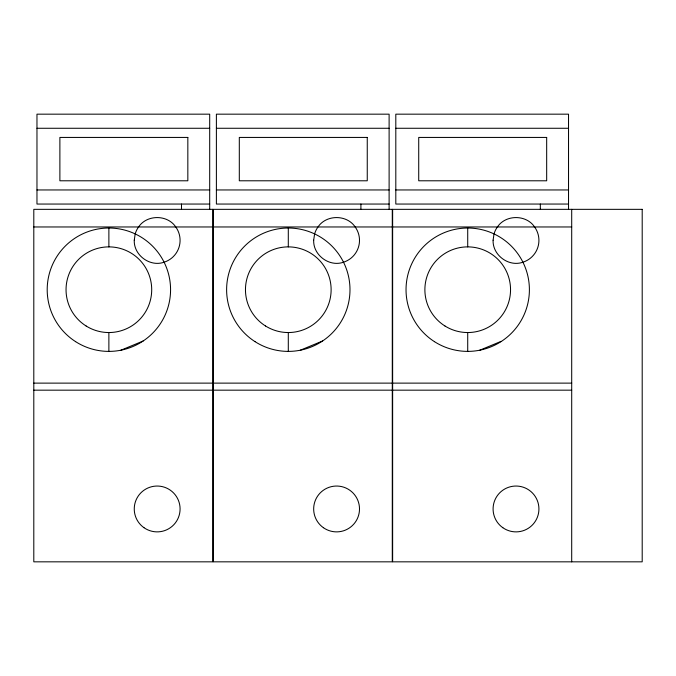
<?xml version="1.0" encoding="UTF-8"?>
<svg xmlns="http://www.w3.org/2000/svg" width="676" height="676" viewBox="0 0 676 676"><rect width="100%" height="100%" fill="white"/><g stroke="black" fill="none" stroke-linecap="round" stroke-linejoin="round"><path stroke-width="1.01" d="M120.911 350.21L143.151 341M300.33 350.21L322.57 341M479.749 350.21L501.017 341.397M36.969 128.271L209.695 128.271M216.388 128.271L389.114 128.271M395.806 128.271L568.533 128.271M36.969 189.956L209.695 189.956M216.388 189.956L389.114 189.956M395.806 189.956L568.533 189.956M209.695 204.051L36.969 204.051L36.969 114.168L209.695 114.168L209.695 209.34M389.114 204.051L216.388 204.051L216.388 114.168L389.114 114.168L389.114 209.34M568.533 204.051L395.806 204.051L395.806 114.168L568.533 114.168L568.533 209.34M33.8 226.967L212.864 226.967M213.219 226.967L392.283 226.967M392.638 226.967L571.702 226.967M33.8 383.123L212.864 383.123M213.219 383.123L392.283 383.123M392.638 383.123L571.702 383.123M33.8 390.17L212.864 390.17M213.219 390.17L392.283 390.17M392.638 390.17L571.702 390.17M571.702 209.34L571.702 561.832M540.327 204.051L540.327 209.34M467.716 228.023L467.716 246.884M467.716 332.533L467.716 351.393M360.908 204.051L360.908 209.34M288.297 228.023L288.297 246.884M288.297 332.533L288.297 351.393M181.498 204.051L181.498 209.34M108.878 228.023L108.878 246.884M108.878 332.533L108.878 351.393M134.262 240.191C133.594 255.139 149.987 267.282 164.091 262.204A22.908 22.908 0 0 0 175.76 226.967C167.437 214.444 146.912 214.444 138.58 226.967A22.908 22.908 0 0 0 135.183 233.913L134.262 240.191M313.681 240.191C313.013 255.139 329.406 267.282 343.509 262.204A22.908 22.908 0 0 0 355.179 226.967C346.856 214.444 326.322 214.444 317.999 226.967A22.908 22.908 0 0 0 314.602 233.913L313.681 240.191M493.1 240.191C492.432 255.139 508.817 267.282 522.928 262.204A22.908 22.908 0 0 0 534.598 226.967C526.274 214.444 505.741 214.444 497.418 226.967A22.908 22.908 0 0 0 494.021 233.913L493.1 240.191M187.835 137.431L59.885 137.431L59.885 180.788L187.835 180.788L187.835 137.431M367.254 137.431L239.304 137.431L239.304 180.788L367.254 180.788L367.254 137.431M546.673 137.431L418.723 137.431L418.723 180.788L546.673 180.788L546.673 137.431M212.864 209.34L33.8 209.34L33.8 561.832L212.864 561.832L212.864 209.34M392.283 209.34L213.219 209.34L213.219 561.832L392.283 561.832L392.283 209.34M642.2 209.34L392.638 209.34L392.638 561.832L642.2 561.832L642.2 209.34M86.122 325.993A42.825 42.825 0 0 0 151.678 291.272A42.825 42.825 0 0 0 88.835 251.861A42.825 42.825 0 0 0 86.122 325.993M75.611 341.65A61.685 61.685 0 0 0 170.504 292.547A61.685 61.685 0 0 0 80.528 234.927A61.685 61.685 0 0 0 75.611 341.65M143.98 527.694A22.908 22.908 0 0 0 179.993 511.014A22.908 22.908 0 0 0 147.545 488.165A22.908 22.908 0 0 0 143.98 527.694M444.96 325.993A42.825 42.825 0 0 0 510.515 291.272A42.825 42.825 0 0 0 447.673 251.861A42.825 42.825 0 0 0 444.96 325.993M434.448 341.65A61.685 61.685 0 0 0 529.333 292.547A61.685 61.685 0 0 0 439.366 234.927A61.685 61.685 0 0 0 434.448 341.65M502.817 527.694A22.908 22.908 0 0 0 538.831 511.014A22.908 22.908 0 0 0 506.383 488.165A22.908 22.908 0 0 0 502.817 527.694M323.398 527.694A22.908 22.908 0 0 0 359.412 511.014A22.908 22.908 0 0 0 326.964 488.165A22.908 22.908 0 0 0 323.398 527.694M255.029 341.65A61.685 61.685 0 0 0 349.923 292.547A61.685 61.685 0 0 0 259.947 234.927A61.685 61.685 0 0 0 255.029 341.65M265.541 325.993A42.825 42.825 0 0 0 331.096 291.272A42.825 42.825 0 0 0 268.254 251.861A42.825 42.825 0 0 0 265.541 325.993"/></g></svg>
